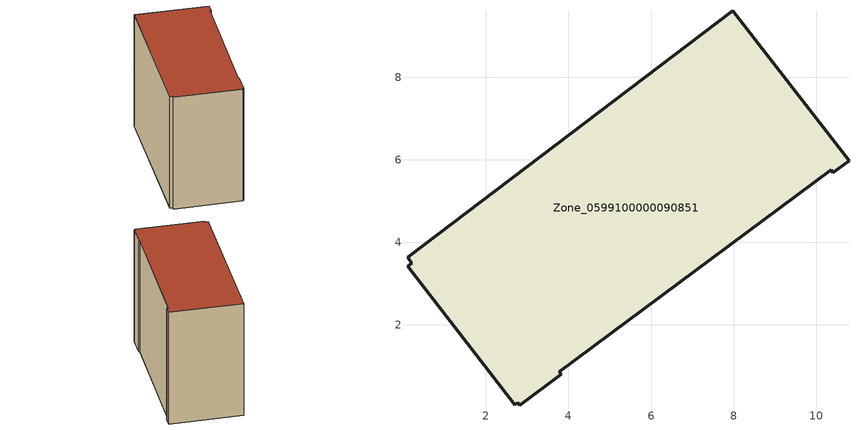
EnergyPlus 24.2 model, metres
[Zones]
Zone_0599100000090851
 floor ground (C_G): 3.78,0.87 3.83,0.8 2.82,0.05 2.77,0.12 2.7,0.07 0.11,3.42 0.21,3.5 0.1,3.64 7.97,9.61 10.79,5.98 10.4,5.69 10.37,5.75 z0
 wall outside (C_F): 3.78,0.87 10.37,5.75 10.4,5.69 10.79,5.98 7.97,9.61 0.1,3.64 0.21,3.5 0.11,3.42 2.7,0.07 2.77,0.12 2.82,0.05 3.83,0.8 3.78,0.87 z0:7.69
 roof outside (C_R): 3.83,0.8 3.78,0.87 10.37,5.75 10.4,5.69 10.79,5.98 7.97,9.61 0.1,3.64 0.21,3.5 0.11,3.42 2.7,0.07 2.77,0.12 2.82,0.05 z7.69
[BUILDING]
Pand.0599100000090851: North Axis=0; Terrain=City; Loads Convergence Tolerance Value=0.04; Temperature Convergence Tolerance Value=0.4; Solar Distribution=FullExterior; Maximum Number of Warmup Days=25; Minimum Number of Warmup Days=1
[Site:Location]
Rotterdam.The.Hague.AP_ZH_NLD Design_Conditions: Latitude=51.96; Longitude=4.45; Time Zone=1; Elevation=-4.5
[SITE:GROUNDTEMPERATURE:BUILDINGSURFACE]
18, 18, 18, 18, 18, 18, 18, 18, 18, 18, 18, 18
[MATERIAL] Thermal Absorptance=0.9; Solar Absorptance=0.7; Visible Absorptance=0.7
Name | Roughness | Thickness | Conductivity | Density | Specific Heat
G.TC.1946 | MediumSmooth | 0.15 | 1 | 540 | 1210
F.TC.1946 | Rough | 0.3 | 0.857143 | 1920 | 840
R.TC.1946 | MediumRough | 0.2 | 0.909091 | 1500 | 1000
[CONSTRUCTION]
C_G: G.TC.1946
C_F: F.TC.1946
C_R: R.TC.1946
[ZONE]
Zone_0599100000090851: Type=1; Multiplier=1; Ceiling Height=Autocalculate; Volume=Autocalculate; Floor Area=autocalculate; Part of Total Floor Area=Yes
[ZONEINFILTRATION:DESIGNFLOWRATE]
Infil_Zone_0599100000090851: Zone or ZoneList or Space or SpaceList=Zone_0599100000090851; Schedule=AlwaysOn; Design Flow Rate Calculation Method=Flow/Area; Flow Rate per Floor Area=0.003; Constant Term Coefficient=1; Temperature Term Coefficient=0; Velocity Term Coefficient=0; Velocity Squared Term Coefficient=0
[HVACTEMPLATE:ZONE:IDEALLOADSAIRSYSTEM]
Zone_0599100000090851: Maximum Heating Supply Air Temperature=50; Minimum Cooling Supply Air Temperature=13; Maximum Heating Supply Air Humidity Ratio=0.0156; Minimum Cooling Supply Air Humidity Ratio=0.0077; Heating Limit=NoLimit; Cooling Limit=NoLimit; Dehumidification Control Type=ConstantSensibleHeatRatio; Cooling Sensible Heat Ratio=0.7; Dehumidification Setpoint=60; Humidification Control Type=None; Humidification Setpoint=30; Outdoor Air Method=None; Outdoor Air Flow Rate per Person=0.00944; Outdoor Air Flow Rate per Zone Floor Area=0; Outdoor Air Flow Rate per Zone=0; Demand Controlled Ventilation Type=None; Outdoor Air Economizer Type=NoEconomizer; Heat Recovery Type=None; Sensible Heat Recovery Effectiveness=0.7; Latent Heat Recovery Effectiveness=0.65
[ZONECONTROL:THERMOSTAT]
ThermostatControl_Zone_0599100000090851: Zone or ZoneList=Zone_0599100000090851; Control Type Schedule=DualSetpointControlType; Control 1=Thermostat_Zone_0599100000090851; Temperature Difference Between Cutout And Setpoint=0
[THERMOSTATSETPOINT:DUALSETPOINT]
Thermostat_Zone_0599100000090851: Heating Setpoint Temperature Schedule=HeatingSetpoint_Zone_0599100000090851; Cooling Setpoint Temperature Schedule=CoolingSetpoint_Zone_0599100000090851
[SCHEDULE:COMPACT]
HeatingSetpoint_Zone_0599100000090851: Through: 12/31, For: AllDays, Until: 24:00, 21
CoolingSetpoint_Zone_0599100000090851: Through: 12/31, For: AllDays, Until: 24:00, 24
DualSetpointControlType: Through: 12/31, For: AllDays, Until: 24:00, 4
AlwaysOn: Through: 12/31, For: AllDays, Until: 24:00, 1
